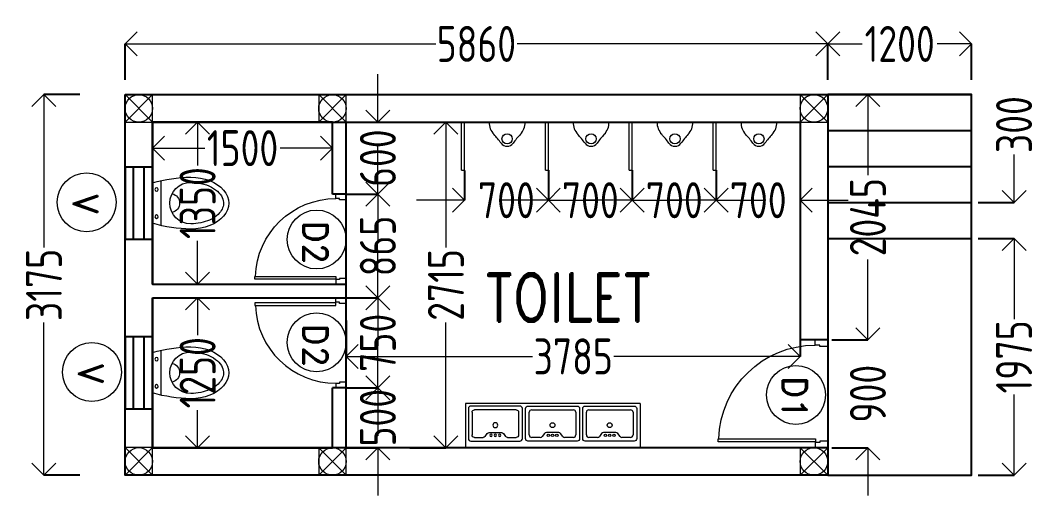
# Model space of a CAD drawing. Header units: inches. Extents: x -605 to 2991212, y -2872845 to 0.
# Drawn here: x 2184935 to 2193418, y -2741334 to -2737369 of the extents above; entities that cross this region are included whole.
import ezdxf

# ---------------------------------------------------------------- set-up
doc = ezdxf.new("R2010")
doc.units = ezdxf.units.IN
doc.header["$LTSCALE"] = 600
doc.header["$MEASUREMENT"] = 0
for name, color, linetype, lineweight in [('DIM', 251, 'Continuous', 0), ('FURNITURE', 23, 'Continuous', 9), ('OBJET', 251, 'Continuous', 9), ('rRCC 2', 40, 'Continuous', 15), ('TEXT', 7, 'Continuous', 0)]:
    doc.layers.add(name, color=color, linetype=linetype, lineweight=lineweight)
doc.layers.add('SnT-DIMENSION', color=7, linetype='Continuous')
doc.layers.add('SnT-ROAD', color=25, linetype='Continuous')
doc.layers.add('window', color=7, linetype='Continuous', lineweight=15, true_color=0x735461)
doc.styles.add('DIM', font='geniso.shx', dxfattribs={"width": 0.85})
doc.styles.add('PV_ROMAND', font='romand.shx')
doc.styles.add('ROMAND', font='romand.shx')
doc.dimstyles.new('ST-100', dxfattribs={"dimscale": 100, "dimtxt": 2.5, "dimasz": 2, "dimexe": 0.18, "dimexo": 0.0625, "dimgap": 0.2, "dimtad": 0, "dimdec": 0, "dimzin": 0, "dimdsep": 46, "dimtxsty": 'DIM', "dimblk": 'OPEN90', "dimcen": 0.09, "dimclrd": 256, "dimclrt": 7, "dimadec": 0, "dimazin": 0, "dimtfac": 1, "dimtdec": 0, "dimtofl": 0, "dimtmove": 0, "dimatfit": 3, "dimldrblk": 'OPEN90', "dimfxl": 1, "dimtolj": 1, "dimtzin": 0, "dimlwd": -1, "dimarcsym": 0})

# ---------------------------------------------------------------- blocks, each defined once
blk = doc.blocks.new('Urinal')
at = {"layer": 'OBJET'}
blk.add_circle((2454060.82, -2300340.1), 1.71, dxfattribs=at)
for centre, radius, start, end in [((2454055.28, -2300340.1), 6, 47.5611, 90), ((2454083.62, -2300309.11), 36, 227.5611, 233.6632), ((2454060.82, -2300340.1), 2.48, 306.3368, 53.6632), ((2454083.62, -2300371.1), 36, 126.3368, 132.4389), ((2454055.28, -2300340.1), 6, 270, 312.4389)]:
    blk.add_arc(centre, radius, start, end, dxfattribs=at)
blk = doc.blocks.new('door1')
at = {"layer": 'FURNITURE', "ltscale": 10}
blk.add_line((-29102.45, -2427.68), (-29134.02, -2427.68), dxfattribs=at)
for points in [[(-29103.25, -2391.1), (-29103.25, -2423.54), (-29102.22, -2423.54), (-29102.22, -2391.1)], [(-29134.02, -2425.03), (-29134.47, -2425.03), (-29134.47, -2423.52), (-29136.24, -2423.52), (-29136.24, -2427.68), (-29134.02, -2427.68)], [(-29102.45, -2425.03), (-29102.01, -2425.03), (-29102.01, -2423.52), (-29100.24, -2423.52), (-29100.24, -2427.68), (-29102.45, -2427.68)]]:
    blk.add_lwpolyline(points, close=True, dxfattribs=at)
blk.add_arc((-29102.22, -2423.52), 32.24, 91.8346, 180, dxfattribs=at)
blk = doc.blocks.new('D2')
at = {"layer": 'TEXT'}
blk.add_circle((2458088.9, -2300413.6), 245.7, dxfattribs=at)
at = {"layer": 'TEXT', "insert": (2457931.8, -2300320.5), "char_height": 206.12, "attachment_point": 1, "style": 'PV_ROMAND'}
blk.add_mtext('D2', dxfattribs=at)
blk = doc.blocks.new('WC')
at = {"layer": 'OBJET'}
for p, q in [((-6.48, 2.5), (6.48, 2.5)), ((-5.84, 0), (5.84, 0))]:
    blk.add_line(p, q, dxfattribs=at)
for centre in [(-3.93, 1.15), (3.93, 1.15)]:
    blk.add_circle(centre, 0.504, dxfattribs=at)
for centre, radius, start, end in [((34.68, 11.75), 42.19, 181.0205, 196.1744), ((0, 11), 6, 180, 0), ((-34.68, 11.75), 42.19, 343.8256, 358.9795), ((0, 5), 2.79, 13.4234, 166.5766)]:
    blk.add_arc(centre, radius, start, end, dxfattribs=at)
blk.add_ellipse((0, 11), major_axis=(0, 11), ratio=0.681818, start_param=4.712389, end_param=7.853982, dxfattribs=at)
blk.add_open_spline([(6, 11), (6, 11.71), (5.95, 12.42), (5.68, 14.24), (5.38, 15.32), (4.55, 17.24), (4.03, 18.06), (2.88, 19.36), (2.26, 19.83), (1.01, 20.41), (0.39, 20.53), (-0.74, 20.46), (-1.26, 20.32), (-2.29, 19.8), (-2.8, 19.41), (-3.77, 18.39), (-4.22, 17.76), (-4.99, 16.29), (-5.31, 15.46), (-5.78, 13.68), (-5.93, 12.73), (-5.99, 11.52), (-6, 11.26), (-6, 11)], degree=3, knots=[4.712389, 4.712389, 4.712389, 4.712389, 4.92559, 4.92559, 5.275668, 5.275668, 5.625747, 5.625747, 5.975825, 5.975825, 6.325903, 6.325903, 6.616019, 6.616019, 6.906135, 6.906135, 7.196251, 7.196251, 7.486368, 7.486368, 7.776484, 7.776484, 7.853982, 7.853982, 7.853982, 7.853982], dxfattribs=at)
blk = doc.blocks.new('D1')
at = {"layer": 'TEXT'}
blk.add_circle((2456730.2, -2276732.2), 245.7, dxfattribs=at)
at = {"layer": 'TEXT', "insert": (2456573, -2276639.1), "char_height": 206.12, "attachment_point": 1, "style": 'PV_ROMAND'}
blk.add_mtext('D1', dxfattribs=at)
blk = doc.blocks.new('svsdsdcsd')
at = {"layer": 'OBJET', "linetype": 'ByBlock'}
for p, q in [((165026.23, -53640.84), (165026.23, -53633.05)), ((165027.08, -53632.21), (165041.39, -53632.21)), ((165042.23, -53633.05), (165042.23, -53640.84)), ((165030.02, -53641.68), (165027.08, -53641.68)), ((165031.46, -53640.33), (165030.7, -53641.34)), ((165036.34, -53640), (165032.13, -53640)), ((165037.77, -53641.34), (165037.01, -53640.33)), ((165041.39, -53641.68), (165038.44, -53641.68))]:
    blk.add_line(p, q, dxfattribs=at)
blk.add_lwpolyline([(165042.66, -53642.94), (165025.81, -53642.94, -0.414214), (165024.97, -53642.1), (165024.97, -53631.78, -0.414214), (165025.81, -53630.94), (165042.66, -53630.94, -0.414214), (165043.5, -53631.78), (165043.5, -53642.1, -0.414214)], format="xyb", close=True, dxfattribs=at)
for centre, radius in [((165034.23, -53637.47), 0.842), ((165032.77, -53640.95), 0.421), ((165034.23, -53640.95), 0.421), ((165035.7, -53640.95), 0.421)]:
    blk.add_circle(centre, radius, dxfattribs=at)
for centre, start, end in [((165027.08, -53633.05), 90, 180), ((165041.39, -53633.05), 0, 90), ((165027.08, -53640.84), 180, 270), ((165030.02, -53640.84), 270, 323.1301), ((165032.13, -53640.84), 90, 143.1301), ((165036.34, -53640.84), 36.8699, 90), ((165038.44, -53640.84), 216.8699, 270), ((165041.39, -53640.84), 270, 0)]:
    blk.add_arc(centre, 0.842, start, end, dxfattribs=at)
blk = doc.blocks.new('5TV')
at = {"layer": 'SnT-ROAD', "color": 5, "linetype": 'ByBlock'}
blk.add_lwpolyline([(2695000, -2336680.5), (2695000, -2337280.5), (2695230, -2337280.5), (2695230, -2336680.5)], close=True, dxfattribs=at)
for points in [[(2695070.9, -2337280.5), (2695070.9, -2336680.5)], [(2695159.1, -2337280.5), (2695159.1, -2336680.5)]]:
    blk.add_lwpolyline(points, dxfattribs=at)
blk = doc.blocks.new('_Open90')
at = {"color": 0, "linetype": 'ByBlock', "lineweight": -2}
for p, q in [((-0.5, 0.5), (0, 0)), ((0, 0), (-1, 0)), ((0, 0), (-0.5, -0.5))]:
    blk.add_line(p, q, dxfattribs=at)
blk = doc.blocks.new('*D1980')
at = {"layer": 'Defpoints', "color": 0}
for p in [(2191667.7, -2737566.3), (2185807.7, -2737989), (2191667.7, -2737989)]:
    blk.add_point(p, dxfattribs=at)
at = {"layer": 'DIM', "color": 0, "linetype": 'ByBlock', "lineweight": -2}
for p, q in [((2185807.7, -2737866.3), (2185807.7, -2737566.3)), ((2191667.7, -2737866.3), (2191667.7, -2737566.3))]:
    blk.add_line(p, q, dxfattribs=at)
at = {"layer": 'DIM', "linetype": 'ByBlock'}
for p, q in [((2186007.7, -2737566.3), (2188398.8, -2737566.3)), ((2191467.7, -2737566.3), (2189076.5, -2737566.3))]:
    blk.add_line(p, q, dxfattribs=at)
at = {"layer": 'DIM', "xscale": 200, "yscale": 200, "zscale": 200}
for p, rotation in [((2185807.7, -2737566.3), 179.9999999999955), ((2191667.7, -2737566.3), 359.9999999999955)]:
    blk.add_blockref('_Open90', p, dxfattribs=dict(at, rotation=rotation))
at = {"layer": 'DIM', "color": 7, "insert": (2188737.7, -2737566.3), "char_height": 300, "attachment_point": 5, "style": 'DIM'}
blk.add_mtext('\\A1;5860', dxfattribs=at)
blk = doc.blocks.new('*D1981')
at = {"layer": 'Defpoints', "color": 0}
for p in [(2192867.7, -2737566.3), (2191667.7, -2737989), (2192867.7, -2737989)]:
    blk.add_point(p, dxfattribs=at)
at = {"layer": 'DIM', "color": 0, "linetype": 'ByBlock', "lineweight": -2}
for p, q in [((2191667.7, -2737866.3), (2191667.7, -2737566.3)), ((2192867.7, -2737866.3), (2192867.7, -2737566.3))]:
    blk.add_line(p, q, dxfattribs=at)
at = {"layer": 'DIM', "linetype": 'ByBlock'}
for p, q in [((2191867.7, -2737566.3), (2191954.3, -2737566.3)), ((2192667.7, -2737566.3), (2192581, -2737566.3))]:
    blk.add_line(p, q, dxfattribs=at)
at = {"layer": 'DIM', "xscale": 200, "yscale": 200, "zscale": 200, "rotation": 180}
blk.add_blockref('_Open90', (2191667.7, -2737566.3), dxfattribs=at)
at = {"layer": 'DIM', "xscale": 200, "yscale": 200, "zscale": 200}
blk.add_blockref('_Open90', (2192867.7, -2737566.3), dxfattribs=at)
at = {"layer": 'DIM', "color": 7, "insert": (2192267.7, -2737566.3), "char_height": 300, "attachment_point": 5, "style": 'DIM'}
blk.add_mtext('\\A1;1200', dxfattribs=at)
blk = doc.blocks.new('*D1982')
at = {"layer": 'Defpoints', "color": 0}
for p in [(2186037.7, -2738435.4), (2187537.7, -2738435.4), (2187537.7, -2738435.4)]:
    blk.add_point(p, dxfattribs=at)
at = {"layer": 'DIM', "color": 0, "linetype": 'ByBlock', "lineweight": -2}
for p, q in [((2186037.7, -2738435.4), (2186037.7, -2738435.4)), ((2187537.7, -2738435.4), (2187537.7, -2738435.4))]:
    blk.add_line(p, q, dxfattribs=at)
at = {"layer": 'DIM', "linetype": 'ByBlock'}
for p, q in [((2186237.7, -2738435.4), (2186474.3, -2738435.4)), ((2187337.7, -2738435.4), (2187101, -2738435.4))]:
    blk.add_line(p, q, dxfattribs=at)
at = {"layer": 'DIM', "xscale": 200, "yscale": 200, "zscale": 200}
for p, rotation in [((2186037.7, -2738435.4), 179.9999999999822), ((2187537.7, -2738435.4), 359.9999999999822)]:
    blk.add_blockref('_Open90', p, dxfattribs=dict(at, rotation=rotation))
at = {"layer": 'DIM', "color": 7, "insert": (2186787.7, -2738435.4), "char_height": 300, "attachment_point": 5, "style": 'DIM'}
blk.add_mtext('\\A1;1500', dxfattribs=at)
blk = doc.blocks.new('*D1983')
at = {"layer": 'Defpoints', "color": 0}
for p in [(2186037.7, -2739684), (2186037.7, -2740934), (2186413.1, -2740934)]:
    blk.add_point(p, dxfattribs=at)
at = {"layer": 'DIM', "color": 0, "linetype": 'ByBlock', "lineweight": -2}
for p, q in [((2186113.1, -2739684), (2186413.1, -2739684)), ((2186113.1, -2740934), (2186413.1, -2740934))]:
    blk.add_line(p, q, dxfattribs=at)
at = {"layer": 'DIM', "linetype": 'ByBlock'}
for p, q in [((2186413.1, -2739884), (2186413.1, -2739995.6)), ((2186413.1, -2740734), (2186413.1, -2740622.3))]:
    blk.add_line(p, q, dxfattribs=at)
at = {"layer": 'DIM', "xscale": 200, "yscale": 200, "zscale": 200}
for p, rotation in [((2186413.1, -2739684), 89.99999999997867), ((2186413.1, -2740934), 269.9999999999786)]:
    blk.add_blockref('_Open90', p, dxfattribs=dict(at, rotation=rotation))
at = {"layer": 'DIM', "color": 7, "insert": (2186413.1, -2740309), "char_height": 300, "attachment_point": 5, "rotation": 90, "style": 'DIM'}
blk.add_mtext('\\A1;1250', dxfattribs=at)
blk = doc.blocks.new('*D1984')
at = {"layer": 'Defpoints', "color": 0}
for p in [(2185807.7, -2737989), (2185131.7, -2741163.6), (2185807.7, -2741163.6)]:
    blk.add_point(p, dxfattribs=at)
at = {"layer": 'DIM', "color": 0, "linetype": 'ByBlock', "lineweight": -2}
for p, q in [((2185431.7, -2737989), (2185131.7, -2737989)), ((2185431.7, -2741163.6), (2185131.7, -2741163.6))]:
    blk.add_line(p, q, dxfattribs=at)
at = {"layer": 'DIM', "linetype": 'ByBlock'}
for p, q in [((2185131.7, -2738189), (2185131.7, -2739263)), ((2185131.7, -2740963.6), (2185131.7, -2739889.5))]:
    blk.add_line(p, q, dxfattribs=at)
at = {"layer": 'DIM', "xscale": 200, "yscale": 200, "zscale": 200}
for p, rotation in [((2185131.7, -2737989), 90), ((2185131.7, -2741163.6), 270)]:
    blk.add_blockref('_Open90', p, dxfattribs=dict(at, rotation=rotation))
at = {"layer": 'DIM', "color": 7, "insert": (2185131.7, -2739576.3), "char_height": 300, "attachment_point": 5, "rotation": 90, "style": 'DIM'}
blk.add_mtext('\\A1;3175', dxfattribs=at)
blk = doc.blocks.new('*D1985')
at = {"layer": 'Defpoints', "color": 0}
for p in [(2187652.7, -2739462.5), (2191437.7, -2739462.5), (2191437.7, -2740172.8)]:
    blk.add_point(p, dxfattribs=at)
at = {"layer": 'DIM', "color": 0, "linetype": 'ByBlock', "lineweight": -2}
for p, q in [((2187652.7, -2739872.8), (2187652.7, -2740172.8)), ((2191437.7, -2739872.8), (2191437.7, -2740172.8))]:
    blk.add_line(p, q, dxfattribs=at)
at = {"layer": 'DIM', "linetype": 'ByBlock'}
for p, q in [((2187852.7, -2740172.8), (2189206.4, -2740172.8)), ((2191237.7, -2740172.8), (2189883.9, -2740172.8))]:
    blk.add_line(p, q, dxfattribs=at)
at = {"layer": 'DIM', "xscale": 200, "yscale": 200, "zscale": 200}
for p, rotation in [((2187652.7, -2740172.8), 179.9999999999859), ((2191437.7, -2740172.8), 359.9999999999859)]:
    blk.add_blockref('_Open90', p, dxfattribs=dict(at, rotation=rotation))
at = {"layer": 'DIM', "color": 7, "insert": (2189545.2, -2740172.8), "char_height": 300, "attachment_point": 5, "style": 'DIM'}
blk.add_mtext('\\A1;3785', dxfattribs=at)
blk = doc.blocks.new('*D1986')
at = {"layer": 'Defpoints', "color": 0}
for p in [(2188130.7, -2738219), (2188130.7, -2740934), (2188483.7, -2740934)]:
    blk.add_point(p, dxfattribs=at)
at = {"layer": 'DIM', "color": 0, "linetype": 'ByBlock', "lineweight": -2}
for p, q in [((2188183.7, -2738219), (2188483.7, -2738219)), ((2188183.7, -2740934), (2188483.7, -2740934))]:
    blk.add_line(p, q, dxfattribs=at)
at = {"layer": 'DIM', "linetype": 'ByBlock'}
for p, q in [((2188483.7, -2738419), (2188483.7, -2739263.2)), ((2188483.7, -2740734), (2188483.7, -2739889.7))]:
    blk.add_line(p, q, dxfattribs=at)
at = {"layer": 'DIM', "xscale": 200, "yscale": 200, "zscale": 200}
for p, rotation in [((2188483.7, -2738219), 90.00000000046188), ((2188483.7, -2740934), 270.0000000004619)]:
    blk.add_blockref('_Open90', p, dxfattribs=dict(at, rotation=rotation))
at = {"layer": 'DIM', "color": 7, "insert": (2188483.7, -2739576.5), "char_height": 300, "attachment_point": 5, "rotation": 90, "style": 'DIM'}
blk.add_mtext('\\A1;2715', dxfattribs=at)
blk = doc.blocks.new('*D1987')
at = {"layer": 'Defpoints', "color": 0}
for p in [(2186396.6, -2738219), (2186413.1, -2738219), (2186413.1, -2739569)]:
    blk.add_point(p, dxfattribs=at)
at = {"layer": 'DIM', "color": 0, "linetype": 'ByBlock', "lineweight": -2}
for p, q in [((2186396.6, -2738219), (2186413.1, -2738219)), ((2186413.1, -2739569), (2186413.1, -2739569))]:
    blk.add_line(p, q, dxfattribs=at)
at = {"layer": 'DIM', "linetype": 'ByBlock'}
for p, q in [((2186413.1, -2738419), (2186413.1, -2738580.6)), ((2186413.1, -2739369), (2186413.1, -2739207.3))]:
    blk.add_line(p, q, dxfattribs=at)
at = {"layer": 'DIM', "xscale": 200, "yscale": 200, "zscale": 200}
for p, rotation in [((2186413.1, -2738219), 90), ((2186413.1, -2739569), 270)]:
    blk.add_blockref('_Open90', p, dxfattribs=dict(at, rotation=rotation))
at = {"layer": 'DIM', "color": 7, "insert": (2186413.1, -2738894), "char_height": 300, "attachment_point": 5, "rotation": 90, "style": 'DIM'}
blk.add_mtext('\\A1;1350', dxfattribs=at)
blk = doc.blocks.new('*D1988')
at = {"layer": 'Defpoints', "color": 0}
for p in [(2187652.7, -2738219), (2187652.7, -2738819), (2187916.2, -2738819)]:
    blk.add_point(p, dxfattribs=at)
at = {"layer": 'DIM', "linetype": 'ByBlock'}
for p, q in [((2187916.2, -2738019), (2187916.2, -2737819)), ((2187916.2, -2739019), (2187916.2, -2739219))]:
    blk.add_line(p, q, dxfattribs=at)
at = {"layer": 'DIM', "color": 0, "linetype": 'ByBlock', "lineweight": -2}
for p, q in [((2187652.7, -2738219), (2187916.2, -2738219)), ((2187652.7, -2738819), (2187916.2, -2738819))]:
    blk.add_line(p, q, dxfattribs=at)
at = {"layer": 'DIM', "xscale": 200, "yscale": 200, "zscale": 200}
for p, rotation in [((2187916.2, -2738219), 270), ((2187916.2, -2738819), 90)]:
    blk.add_blockref('_Open90', p, dxfattribs=dict(at, rotation=rotation))
at = {"layer": 'DIM', "color": 7, "insert": (2187916.2, -2738519), "char_height": 300, "attachment_point": 5, "rotation": 90, "style": 'DIM'}
blk.add_mtext('\\A1;600', dxfattribs=at)
blk = doc.blocks.new('*D1989')
at = {"layer": 'Defpoints', "color": 0}
for p in [(2187652.7, -2738819), (2187652.7, -2739684), (2187916.2, -2739684)]:
    blk.add_point(p, dxfattribs=at)
at = {"layer": 'DIM', "linetype": 'ByBlock'}
for p, q in [((2187916.2, -2738619), (2187916.2, -2738419)), ((2187916.2, -2739884), (2187916.2, -2740084))]:
    blk.add_line(p, q, dxfattribs=at)
at = {"layer": 'DIM', "color": 0, "linetype": 'ByBlock', "lineweight": -2}
for p, q in [((2187652.7, -2738819), (2187916.2, -2738819)), ((2187652.7, -2739684), (2187916.2, -2739684))]:
    blk.add_line(p, q, dxfattribs=at)
at = {"layer": 'DIM', "xscale": 200, "yscale": 200, "zscale": 200}
for p, rotation in [((2187916.2, -2738819), 270), ((2187916.2, -2739684), 90)]:
    blk.add_blockref('_Open90', p, dxfattribs=dict(at, rotation=rotation))
at = {"layer": 'DIM', "color": 7, "insert": (2187916.2, -2739251.5), "char_height": 300, "attachment_point": 5, "rotation": 90, "style": 'DIM'}
blk.add_mtext('\\A1;865', dxfattribs=at)
blk = doc.blocks.new('*D1990')
at = {"layer": 'Defpoints', "color": 0}
for p in [(2187652.7, -2739684), (2187652.7, -2740434), (2187916.2, -2740434)]:
    blk.add_point(p, dxfattribs=at)
at = {"layer": 'DIM', "linetype": 'ByBlock'}
for p, q in [((2187916.2, -2739484), (2187916.2, -2739284)), ((2187916.2, -2740634), (2187916.2, -2740834))]:
    blk.add_line(p, q, dxfattribs=at)
at = {"layer": 'DIM', "color": 0, "linetype": 'ByBlock', "lineweight": -2}
for p, q in [((2187652.7, -2739684), (2187916.2, -2739684)), ((2187652.7, -2740434), (2187916.2, -2740434))]:
    blk.add_line(p, q, dxfattribs=at)
at = {"layer": 'DIM', "xscale": 200, "yscale": 200, "zscale": 200}
for p, rotation in [((2187916.2, -2739684), 270), ((2187916.2, -2740434), 90)]:
    blk.add_blockref('_Open90', p, dxfattribs=dict(at, rotation=rotation))
at = {"layer": 'DIM', "color": 7, "insert": (2187916.2, -2740059), "char_height": 300, "attachment_point": 5, "rotation": 90, "style": 'DIM'}
blk.add_mtext('\\A1;750', dxfattribs=at)
blk = doc.blocks.new('*D1991')
at = {"layer": 'Defpoints', "color": 0}
for p in [(2187652.7, -2740434), (2187652.7, -2740934), (2187916.2, -2740934)]:
    blk.add_point(p, dxfattribs=at)
at = {"layer": 'DIM', "linetype": 'ByBlock'}
for p, q in [((2187916.2, -2740234), (2187916.2, -2740034)), ((2187916.2, -2741134), (2187916.2, -2741334))]:
    blk.add_line(p, q, dxfattribs=at)
at = {"layer": 'DIM', "color": 0, "linetype": 'ByBlock', "lineweight": -2}
for p, q in [((2187652.7, -2740434), (2187916.2, -2740434)), ((2187652.7, -2740934), (2187916.2, -2740934))]:
    blk.add_line(p, q, dxfattribs=at)
at = {"layer": 'DIM', "xscale": 200, "yscale": 200, "zscale": 200}
for p, rotation in [((2187916.2, -2740434), 270), ((2187916.2, -2740934), 90)]:
    blk.add_blockref('_Open90', p, dxfattribs=dict(at, rotation=rotation))
at = {"layer": 'DIM', "color": 7, "insert": (2187916.2, -2740684), "char_height": 300, "attachment_point": 5, "rotation": 90, "style": 'DIM'}
blk.add_mtext('\\A1;500', dxfattribs=at)
blk = doc.blocks.new('*D1992')
at = {"layer": 'Defpoints', "color": 0}
for p in [(2190737.7, -2738619), (2191437.7, -2738619), (2191437.7, -2738870)]:
    blk.add_point(p, dxfattribs=at)
at = {"layer": 'DIM', "color": 0, "linetype": 'ByBlock', "lineweight": -2}
for p, q in [((2190737.7, -2738619), (2190737.7, -2738870)), ((2191437.7, -2738619), (2191437.7, -2738870))]:
    blk.add_line(p, q, dxfattribs=at)
at = {"layer": 'DIM', "linetype": 'ByBlock'}
for p, q in [((2190537.7, -2738870), (2190337.7, -2738870)), ((2191637.7, -2738870), (2191837.7, -2738870))]:
    blk.add_line(p, q, dxfattribs=at)
at = {"layer": 'DIM', "xscale": 200, "yscale": 200, "zscale": 200}
blk.add_blockref('_Open90', (2190737.7, -2738870), dxfattribs=at)
at = {"layer": 'DIM', "xscale": 200, "yscale": 200, "zscale": 200, "rotation": 180}
blk.add_blockref('_Open90', (2191437.7, -2738870), dxfattribs=at)
at = {"layer": 'DIM', "color": 7, "insert": (2191087.7, -2738870), "char_height": 300, "attachment_point": 5, "style": 'DIM'}
blk.add_mtext('\\A1;700', dxfattribs=at)
blk = doc.blocks.new('*D1993')
at = {"layer": 'Defpoints', "color": 0}
for p in [(2190037.7, -2738619), (2190737.7, -2738619), (2190737.7, -2738870)]:
    blk.add_point(p, dxfattribs=at)
at = {"layer": 'DIM', "color": 0, "linetype": 'ByBlock', "lineweight": -2}
for p, q in [((2190037.7, -2738619), (2190037.7, -2738870)), ((2190737.7, -2738619), (2190737.7, -2738870))]:
    blk.add_line(p, q, dxfattribs=at)
at = {"layer": 'DIM', "linetype": 'ByBlock'}
for p, q in [((2189837.7, -2738870), (2189637.7, -2738870)), ((2190937.7, -2738870), (2191137.7, -2738870))]:
    blk.add_line(p, q, dxfattribs=at)
at = {"layer": 'DIM', "xscale": 200, "yscale": 200, "zscale": 200}
blk.add_blockref('_Open90', (2190037.7, -2738870), dxfattribs=at)
at = {"layer": 'DIM', "xscale": 200, "yscale": 200, "zscale": 200, "rotation": 180}
blk.add_blockref('_Open90', (2190737.7, -2738870), dxfattribs=at)
at = {"layer": 'DIM', "color": 7, "insert": (2190387.7, -2738870), "char_height": 300, "attachment_point": 5, "style": 'DIM'}
blk.add_mtext('\\A1;700', dxfattribs=at)
blk = doc.blocks.new('*D1994')
at = {"layer": 'Defpoints', "color": 0}
for p in [(2189337.7, -2738619), (2190037.7, -2738619), (2190037.7, -2738870)]:
    blk.add_point(p, dxfattribs=at)
at = {"layer": 'DIM', "color": 0, "linetype": 'ByBlock', "lineweight": -2}
for p, q in [((2189337.7, -2738619), (2189337.7, -2738870)), ((2190037.7, -2738619), (2190037.7, -2738870))]:
    blk.add_line(p, q, dxfattribs=at)
at = {"layer": 'DIM', "linetype": 'ByBlock'}
for p, q in [((2189137.7, -2738870), (2188937.7, -2738870)), ((2190237.7, -2738870), (2190437.7, -2738870))]:
    blk.add_line(p, q, dxfattribs=at)
at = {"layer": 'DIM', "xscale": 200, "yscale": 200, "zscale": 200}
blk.add_blockref('_Open90', (2189337.7, -2738870), dxfattribs=at)
at = {"layer": 'DIM', "xscale": 200, "yscale": 200, "zscale": 200, "rotation": 180}
blk.add_blockref('_Open90', (2190037.7, -2738870), dxfattribs=at)
at = {"layer": 'DIM', "color": 7, "insert": (2189687.7, -2738870), "char_height": 300, "attachment_point": 5, "style": 'DIM'}
blk.add_mtext('\\A1;700', dxfattribs=at)
blk = doc.blocks.new('*D1995')
at = {"layer": 'Defpoints', "color": 0}
for p in [(2188637.7, -2738622), (2189337.7, -2738619), (2189337.7, -2738870)]:
    blk.add_point(p, dxfattribs=at)
at = {"layer": 'DIM', "color": 0, "linetype": 'ByBlock', "lineweight": -2}
for p, q in [((2188637.7, -2738622), (2188637.7, -2738870)), ((2189337.7, -2738619), (2189337.7, -2738870))]:
    blk.add_line(p, q, dxfattribs=at)
at = {"layer": 'DIM', "linetype": 'ByBlock'}
for p, q in [((2188437.7, -2738870), (2188237.7, -2738870)), ((2189537.7, -2738870), (2189737.7, -2738870))]:
    blk.add_line(p, q, dxfattribs=at)
at = {"layer": 'DIM', "xscale": 200, "yscale": 200, "zscale": 200}
blk.add_blockref('_Open90', (2188637.7, -2738870), dxfattribs=at)
at = {"layer": 'DIM', "xscale": 200, "yscale": 200, "zscale": 200, "rotation": 180}
blk.add_blockref('_Open90', (2189337.7, -2738870), dxfattribs=at)
at = {"layer": 'DIM', "color": 7, "insert": (2188987.7, -2738870), "char_height": 300, "attachment_point": 5, "style": 'DIM'}
blk.add_mtext('\\A1;700', dxfattribs=at)
blk = doc.blocks.new('*D1996')
at = {"layer": 'Defpoints', "color": 0}
for p in [(2191667.7, -2740034), (2192002.7, -2740034), (2191667.7, -2740934)]:
    blk.add_point(p, dxfattribs=at)
at = {"layer": 'DIM', "linetype": 'ByBlock'}
for p, q in [((2192002.7, -2739834), (2192002.7, -2739634)), ((2192002.7, -2741134), (2192002.7, -2741334))]:
    blk.add_line(p, q, dxfattribs=at)
at = {"layer": 'DIM', "color": 0, "linetype": 'ByBlock', "lineweight": -2}
for p, q in [((2191702.7, -2740034), (2192002.7, -2740034)), ((2191702.7, -2740934), (2192002.7, -2740934))]:
    blk.add_line(p, q, dxfattribs=at)
at = {"layer": 'DIM', "xscale": 200, "yscale": 200, "zscale": 200}
for p, rotation in [((2192002.7, -2740034), 270), ((2192002.7, -2740934), 90)]:
    blk.add_blockref('_Open90', p, dxfattribs=dict(at, rotation=rotation))
at = {"layer": 'DIM', "color": 7, "insert": (2192002.7, -2740484), "char_height": 300, "attachment_point": 5, "rotation": 90, "style": 'DIM'}
blk.add_mtext('\\A1;900', dxfattribs=at)
blk = doc.blocks.new('*D1997')
at = {"layer": 'Defpoints', "color": 0}
for p in [(2191667.7, -2737989), (2192002.7, -2737989), (2191670.6, -2740034)]:
    blk.add_point(p, dxfattribs=at)
at = {"layer": 'DIM', "color": 0, "linetype": 'ByBlock', "lineweight": -2}
for p, q in [((2191702.7, -2737989), (2192002.7, -2737989)), ((2191702.7, -2740034), (2192002.7, -2740034))]:
    blk.add_line(p, q, dxfattribs=at)
at = {"layer": 'DIM', "linetype": 'ByBlock'}
for p, q in [((2192002.7, -2738189), (2192002.7, -2738660)), ((2192002.7, -2739834), (2192002.7, -2739363))]:
    blk.add_line(p, q, dxfattribs=at)
at = {"layer": 'DIM', "xscale": 200, "yscale": 200, "zscale": 200}
for p, rotation in [((2192002.7, -2737989), 90), ((2192002.7, -2740034), 270)]:
    blk.add_blockref('_Open90', p, dxfattribs=dict(at, rotation=rotation))
at = {"layer": 'DIM', "color": 7, "insert": (2192002.7, -2739011.5), "char_height": 300, "attachment_point": 5, "rotation": 90, "style": 'DIM'}
blk.add_mtext('\\A1;2045', dxfattribs=at)
blk = doc.blocks.new('*D1998')
at = {"layer": 'Defpoints', "color": 0}
for p in [(2192867.7, -2739189), (2193221.2, -2739189), (2192867.7, -2741164)]:
    blk.add_point(p, dxfattribs=at)
at = {"layer": 'DIM', "color": 0, "linetype": 'ByBlock', "lineweight": -2}
for p, q in [((2192921.2, -2739189), (2193221.2, -2739189)), ((2192921.2, -2741164), (2193221.2, -2741164))]:
    blk.add_line(p, q, dxfattribs=at)
at = {"layer": 'DIM', "linetype": 'ByBlock'}
for p, q in [((2193221.2, -2739389), (2193221.2, -2739862.8)), ((2193221.2, -2740964), (2193221.2, -2740490.2))]:
    blk.add_line(p, q, dxfattribs=at)
at = {"layer": 'DIM', "xscale": 200, "yscale": 200, "zscale": 200}
for p, rotation in [((2193221.2, -2739189), 90), ((2193221.2, -2741164), 270)]:
    blk.add_blockref('_Open90', p, dxfattribs=dict(at, rotation=rotation))
at = {"layer": 'DIM', "color": 7, "insert": (2193221.2, -2740176.5), "char_height": 300, "attachment_point": 5, "rotation": 90, "style": 'DIM'}
blk.add_mtext('\\A1;1975', dxfattribs=at)
blk = doc.blocks.new('*D1999')
at = {"layer": 'Defpoints', "color": 0}
for p in [(2192867.7, -2738889), (2193221.2, -2738889), (2192867.7, -2739189)]:
    blk.add_point(p, dxfattribs=at)
at = {"layer": 'DIM', "linetype": 'ByBlock'}
for p, q in [((2193221.2, -2738689), (2193221.2, -2738489)), ((2193221.2, -2739389), (2193221.2, -2739589))]:
    blk.add_line(p, q, dxfattribs=at)
at = {"layer": 'DIM', "color": 0, "linetype": 'ByBlock', "lineweight": -2}
for p, q in [((2192921.2, -2738889), (2193221.2, -2738889)), ((2192921.2, -2739189), (2193221.2, -2739189))]:
    blk.add_line(p, q, dxfattribs=at)
at = {"layer": 'DIM', "xscale": 200, "yscale": 200, "zscale": 200}
for p, rotation in [((2193221.2, -2738889), 270), ((2193221.2, -2739189), 90)]:
    blk.add_blockref('_Open90', p, dxfattribs=dict(at, rotation=rotation))
at = {"layer": 'DIM', "color": 7, "insert": (2193221.2, -2738239.4), "char_height": 300, "attachment_point": 5, "rotation": 90, "style": 'DIM'}
blk.add_mtext('\\A1;300', dxfattribs=at)
blk = doc.blocks.new('V')
at = {"layer": 'TEXT'}
blk.add_circle((2924931.5, -2650683.9), 245.7, dxfattribs=at)
at = {"layer": 'TEXT', "insert": (2925023.1, -2650609.2), "char_height": 206.1, "attachment_point": 1, "rotation": 270, "style": 'PV_ROMAND'}
blk.add_mtext('V', dxfattribs=at)

msp = doc.modelspace()

# ---------------------------------------------------------------- linework, layer by layer
at = {"layer": 'DIM', "color": 3, "linetype": 'ByBlock'}
for centre in [(2185922.7, -2738104), (2187537.7, -2738104.4), (2191552.7, -2738104), (2185922.7, -2741048.6), (2187537.7, -2741049), (2191552.7, -2741049)]:
    msp.add_circle(centre, 115, dxfattribs=at)
at = {"layer": 'OBJET', "linetype": 'ByBlock'}
for points in [[(2190103.7, -2740564), (2188646.1, -2740564), (2188646.1, -2740934)], [(2190103.7, -2740564), (2190103.7, -2740934)]]:
    msp.add_lwpolyline(points, dxfattribs=at)
at = {"layer": 'rRCC 2', "color": 6}
for p, q in [((2186037.7, -2737989), (2185807.7, -2738219)), ((2186037.7, -2738219), (2185807.7, -2737989)), ((2187652.7, -2737989.4), (2187422.7, -2738219.4)), ((2187652.7, -2738219.4), (2187422.7, -2737989.4)), ((2191667.7, -2737989), (2191437.7, -2738219)), ((2191667.7, -2738219), (2191437.7, -2737989)), ((2186037.7, -2740933.6), (2185807.7, -2741163.6)), ((2186037.7, -2741163.6), (2185807.7, -2740933.6)), ((2187652.7, -2740934), (2187422.7, -2741164)), ((2187652.7, -2741164), (2187422.7, -2740934)), ((2191667.7, -2740934), (2191437.7, -2741164)), ((2191667.7, -2741164), (2191437.7, -2740934))]:
    msp.add_line(p, q, dxfattribs=at)
for points in [[(2186037.7, -2737989), (2185807.7, -2737989), (2185807.7, -2738219), (2186037.7, -2738219)], [(2187652.7, -2737989.4), (2187422.7, -2737989.4), (2187422.7, -2738219.4), (2187652.7, -2738219.4)], [(2191667.7, -2737989), (2191437.7, -2737989), (2191437.7, -2738219), (2191667.7, -2738219)], [(2186037.7, -2740933.6), (2185807.7, -2740933.6), (2185807.7, -2741163.6), (2186037.7, -2741163.6)], [(2187652.7, -2740934), (2187422.7, -2740934), (2187422.7, -2741164), (2187652.7, -2741164)], [(2191667.7, -2740934), (2191437.7, -2740934), (2191437.7, -2741164), (2191667.7, -2741164)]]:
    msp.add_lwpolyline(points, close=True, dxfattribs=at)
at = {"layer": 'SnT-ROAD', "color": 0, "linetype": 'ByBlock'}
msp.add_lwpolyline([(2185807.7, -2737989), (2191667.7, -2737989), (2191667.7, -2741164), (2185807.7, -2741164)], close=True, dxfattribs=at)
for points in [[(2191667.7, -2741164), (2192867.7, -2741164), (2192867.7, -2737989), (2191667.7, -2737989)], [(2191667.7, -2737989), (2192867.7, -2737989)], [(2187537.7, -2738819), (2187537.7, -2738219), (2186037.7, -2738219), (2186037.7, -2739569), (2187652.7, -2739569)], [(2186037.7, -2739684), (2187652.7, -2739684), (2187652.7, -2738219)], [(2186037.7, -2739569), (2186037.7, -2738219), (2191437.7, -2738219), (2191437.7, -2740034)], [(2191667.7, -2738289), (2192867.7, -2738289)], [(2191667.7, -2738589), (2192867.7, -2738589)], [(2187652.7, -2738819), (2187537.7, -2738819)], [(2191667.7, -2738889), (2192867.7, -2738889)], [(2191667.7, -2739189), (2192867.7, -2739189)], [(2186037.7, -2739684), (2186037.7, -2740934), (2187537.7, -2740934), (2187537.7, -2740434)], [(2191437.7, -2740934), (2186037.7, -2740934), (2186037.7, -2739684)], [(2187652.7, -2740934), (2187652.7, -2739684)], [(2191667.7, -2740034), (2191437.7, -2740034)], [(2187652.7, -2740434), (2187537.7, -2740434)], [(2191667.7, -2740934), (2191437.7, -2740934)]]:
    msp.add_lwpolyline(points, dxfattribs=at)
at = {"layer": 'window', "color": 146, "linetype": 'ByBlock', "true_color": 0x105689}
for p, q in [((2188612.7, -2738619), (2188612.7, -2738219)), ((2188637.7, -2738619), (2188637.7, -2738219)), ((2189312.7, -2738619), (2189312.7, -2738219)), ((2189337.7, -2738619), (2189337.7, -2738219)), ((2190012.7, -2738619), (2190012.7, -2738219)), ((2190037.7, -2738619), (2190037.7, -2738219)), ((2190712.7, -2738619), (2190712.7, -2738219)), ((2190737.7, -2738619), (2190737.7, -2738219))]:
    msp.add_line(p, q, dxfattribs=at)
for points in [[(2188612.7, -2738619), (2188637.7, -2738619)], [(2189312.7, -2738619), (2189337.7, -2738619)], [(2190012.7, -2738619), (2190037.7, -2738619)], [(2190712.7, -2738619), (2190737.7, -2738619)]]:
    msp.add_lwpolyline(points, dxfattribs=at)

# ---------------------------------------------------------------- block references
at = {"linetype": 'ByBlock', "xscale": -28.86666666666667, "yscale": 28.86666666666667, "zscale": 28.86666666666667, "rotation": 270.0000000000005}
for p in [(2186037.7, -2738894), (2186037.7, -2740309)]:
    msp.add_blockref('WC', p, dxfattribs=at)
at = {"yscale": 24.28977272701567}
for p, xscale, zscale in [((6197540, -1437903.9), -24.28977272701567, 24.28977272701566), ((-1819271.3, -1437903.9), 24.28977272701567, 24.28977272701567), ((-1818794.5, -1437903.9), 24.28977272701567, 24.28977272701567)]:
    msp.add_blockref('svsdsdcsd', p, dxfattribs=dict(at, xscale=xscale, zscale=zscale))
at = {"layer": 'DIM', "linetype": 'ByBlock'}
for p in [(-739443.9, -88203.5), (-739399.8, -89619)]:
    msp.add_blockref('V', p, dxfattribs=at)
at = {"layer": 'FURNITURE'}
for p, xscale, yscale, zscale, rotation in [((2137076.1, -3345824), -20.83333333353723, 20.83333333353723, 20.83333333353723, 90.00000000000034), ((2137076.1, -2133429), 20.83333333353723, 20.83333333353723, 20.83333333353723, 90.00000000000051), ((2130975.7, -3468440), -25.00000000022915, 25.00000000022915, 25.00000000022915, 90.0000000000003)]:
    msp.add_blockref('door1', p, dxfattribs=dict(at, xscale=xscale, yscale=yscale, zscale=zscale, rotation=rotation))
at = {"layer": 'SnT-ROAD', "color": 4, "linetype": 'ByBlock', "xscale": 24.99999999999999, "yscale": 25, "zscale": 25, "rotation": 270.0000000000005}
for p in [(59697496.3, 58613163), (59698196.3, 58613163), (59698896.3, 58613163), (59699596.3, 58613163)]:
    msp.add_blockref('Urinal', p, dxfattribs=at)
at = {"layer": 'SnT-ROAD', "color": 1, "linetype": 'ByBlock', "rotation": 3.419401984568259e-07}
for p in [(-509192.3, -401913.5), (-509192.3, -403328.5)]:
    msp.add_blockref('5TV', p, dxfattribs=at)
at = {"layer": 'SnT-ROAD', "color": 4, "linetype": 'ByBlock', "rotation": 270.0000000000005}
for name, p in [('D2', (4487818.8, -281108.5)), ('D2', (4487818.8, -281966.6)), ('D1', (4468134.4, -283763.3))]:
    msp.add_blockref(name, p, dxfattribs=at)

# ---------------------------------------------------------------- texts
at = {"layer": 'SnT-DIMENSION', "linetype": 'ByBlock', "insert": (2187118.8, -2739480.5), "char_height": 400, "width": 4548.905, "attachment_point": 1, "style": 'ROMAND'}
msp.add_mtext('\\pxqc;{\\W0.8; TOILET}', dxfattribs=at)

# ---------------------------------------------------------------- dimensions: what is measured, and where the dimension line sits
at = {"layer": 'DIM', "linetype": 'ByBlock'}
for p1, p2, distance, picture, middle in [((2185807.7, -2737989), (2191667.7, -2737989), 422.7, '*D1980', (2188737.7, -2737566.3)), ((2191667.7, -2737989), (2192867.7, -2737989), 422.7, '*D1981', (2192267.7, -2737566.3)), ((2185807.7, -2737989), (2185807.7, -2741163.6), -676, '*D1984', (2185131.7, -2739576.3)), ((2188130.7, -2738219), (2188130.7, -2740934), 353, '*D1986', (2188483.7, -2739576.5)), ((2186037.7, -2738435.4), (2187537.7, -2738435.4), 0, '*D1982', (2186787.7, -2738435.4)), ((2187652.7, -2739462.5), (2191437.7, -2739462.5), -710.3, '*D1985', (2189545.2, -2740172.8)), ((2186037.7, -2739684), (2186037.7, -2740934), 375.4, '*D1983', (2186413.1, -2740309))]:
    dim = msp.add_aligned_dim(p1=p1, p2=p2, distance=distance, dimstyle='ST-100', override={"dimtxt": 3, "dimexe": 0, "dimexo": 0, "dimblk": 'Open90', "dimfxl": 3, "dimfxlon": 1, "dimtfillclr": 256, "dimarcsym": 1}, dxfattribs=at)
    dim.commit()
    dim.dimension.update_dxf_attribs({"geometry": picture, "text_midpoint": middle})
for base, p1, p2, picture, middle in [((2187916.2, -2738819), (2187652.7, -2738219), (2187652.7, -2738819), '*D1988', (2187916.2, -2738519)), ((2193221.2, -2738889), (2192867.7, -2739189), (2192867.7, -2738889), '*D1999', (2193221.2, -2738239.4)), ((2192002.7, -2737989), (2191670.6, -2740034), (2191667.7, -2737989), '*D1997', (2192002.7, -2739011.5)), ((2186413.1, -2738219), (2186413.1, -2739569), (2186396.6, -2738219), '*D1987', (2186413.1, -2738894)), ((2187916.2, -2739684), (2187652.7, -2738819), (2187652.7, -2739684), '*D1989', (2187916.2, -2739251.5)), ((2193221.2, -2739189), (2192867.7, -2741164), (2192867.7, -2739189), '*D1998', (2193221.2, -2740176.5)), ((2187916.2, -2740434), (2187652.7, -2739684), (2187652.7, -2740434), '*D1990', (2187916.2, -2740059)), ((2192002.7, -2740034), (2191667.7, -2740934), (2191667.7, -2740034), '*D1996', (2192002.7, -2740484)), ((2187916.2, -2740934), (2187652.7, -2740434), (2187652.7, -2740934), '*D1991', (2187916.2, -2740684))]:
    dim = msp.add_linear_dim(base=base, p1=p1, p2=p2, angle=90, dimstyle='ST-100', override={"dimtxt": 3, "dimexe": 0, "dimexo": 0, "dimfxl": 3, "dimfxlon": 1, "dimtfillclr": 256, "dimarcsym": 1}, dxfattribs=at)
    dim.commit()
    dim.dimension.update_dxf_attribs({"geometry": picture, "text_midpoint": middle})
for base, p1, p2, picture, middle in [((2189337.7, -2738870), (2188637.7, -2738622), (2189337.7, -2738619), '*D1995', (2188987.7, -2738870)), ((2190037.7, -2738870), (2189337.7, -2738619), (2190037.7, -2738619), '*D1994', (2189687.7, -2738870)), ((2190737.7, -2738870), (2190037.7, -2738619), (2190737.7, -2738619), '*D1993', (2190387.7, -2738870)), ((2191437.7, -2738870), (2190737.7, -2738619), (2191437.7, -2738619), '*D1992', (2191087.7, -2738870))]:
    dim = msp.add_linear_dim(base=base, p1=p1, p2=p2, dimstyle='ST-100', override={"dimtxt": 3, "dimexe": 0, "dimexo": 0, "dimfxl": 3, "dimfxlon": 1, "dimtfillclr": 256, "dimarcsym": 1}, dxfattribs=at)
    dim.commit()
    dim.dimension.update_dxf_attribs({"geometry": picture, "text_midpoint": middle})

doc.saveas('drawing.dxf')
